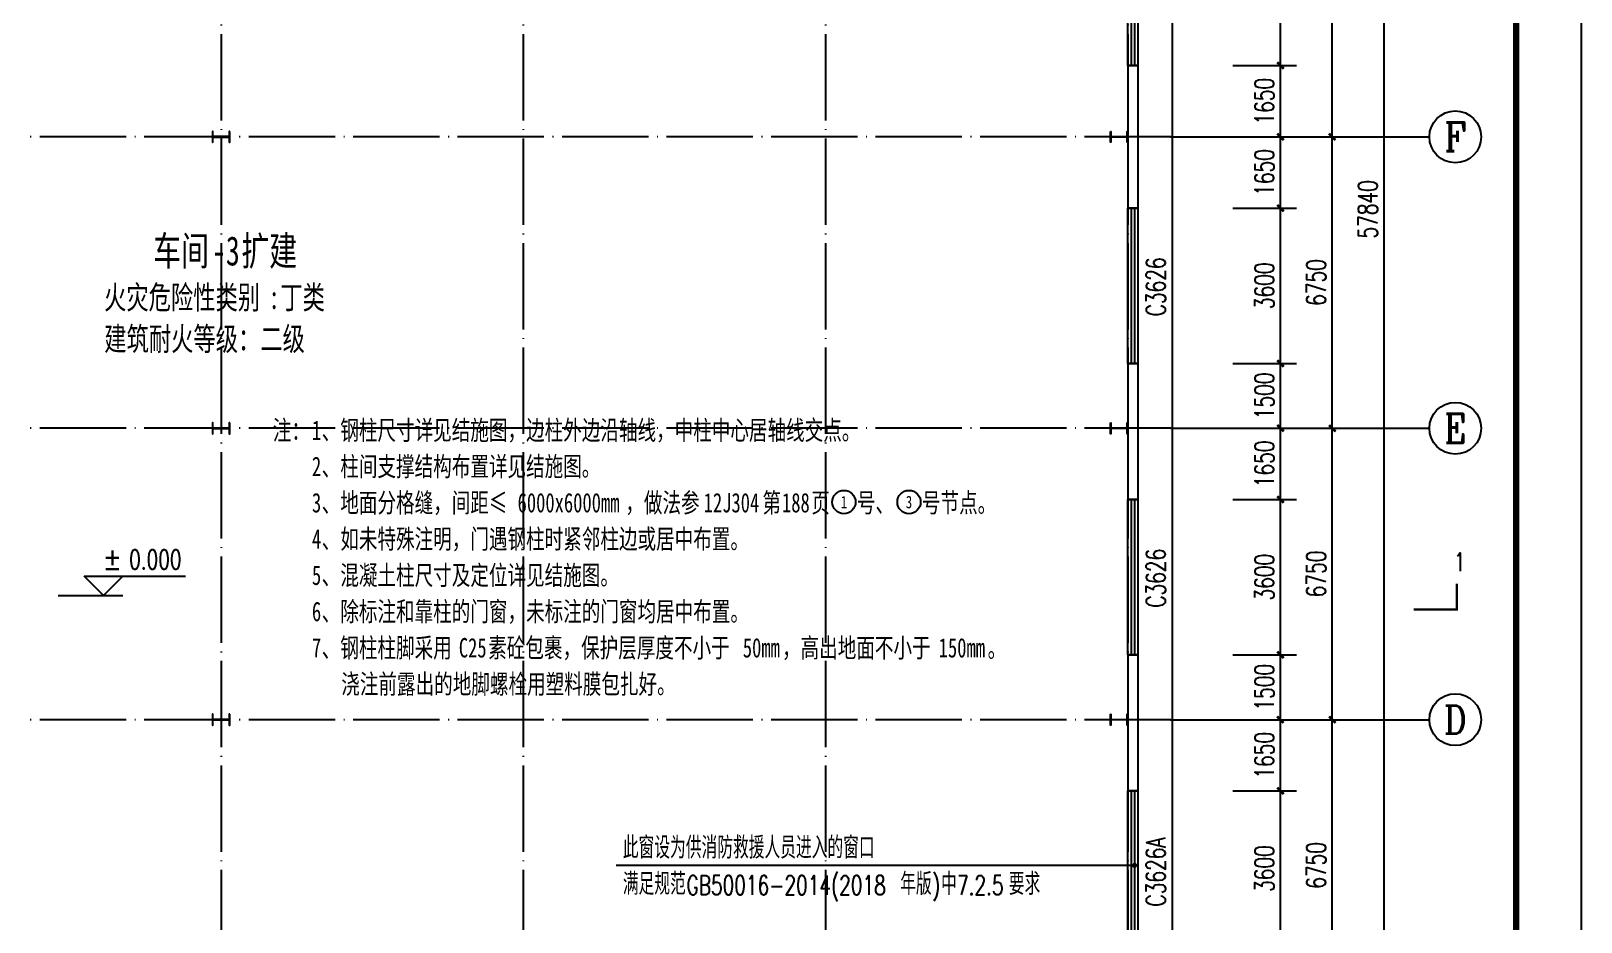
# Model space of a CAD drawing. Extents: x 1840316 to 2045362, y 17308253 to 17931430.
# Drawn here: x 2009459 to 2045362, y 17770513 to 17791151 of the extents above; entities that cross this region are included whole.
import ezdxf
from ezdxf.enums import TextEntityAlignment as Align

# ---------------------------------------------------------------- set-up
doc = ezdxf.new("R2010")
doc.units = 0
doc.header["$LTSCALE"] = 1000
doc.header["$MEASUREMENT"] = 0
doc.linetypes.add('DOTE', pattern=[2.42, 2, -0.2, 0.02, -0.2])
doc.layers.get('Defpoints').update_dxf_attribs({"color": 250})
for name, color, linetype in [('AXIS_TEXT', 7, 'Continuous'), ('AXIS_内部', 151, 'Continuous'), ('AXIS_外部', 171, 'Continuous'), ('COLUMN', 2, 'Continuous'), ('DIM_LEAD', 145, 'Continuous'), ('DOTE', 1, 'DOTE'), ('GROUND', 150, 'Continuous'), ('PUB_TEXT', 7, 'Continuous'), ('TK', 4, 'Continuous'), ('WALL-PARAPET', 6, 'Continuous'), ('WINDOW', 140, 'Continuous'), ('WINDOW_TEXT', 7, 'Continuous'), ('标高', 83, 'Continuous'), ('节点', 40, 'Continuous')]:
    doc.layers.add(name, color=color, linetype=linetype)
doc.styles.add('_TCH_AXIS', font='COMPLEX', dxfattribs={"bigfont": 'GBCBIG'})
doc.styles.add('_TCH_DIM', font='SIMPLEX', dxfattribs={"bigfont": 'GBCBIG'})
doc.styles.add('_TCH_DIM_T3', font='SIMPLEX', dxfattribs={"width": 0.705882, "bigfont": 'GBCBIG'})
doc.styles.add('_TCH_LABEL', font='COMPLEX', dxfattribs={"bigfont": 'GBCBIG'})
doc.styles.add('_TCH_WINDOW', font='SIMPLEX', dxfattribs={"height": 3.5, "bigfont": 'GBCBIG'})
doc.styles.add('COMPLEX', font='COMPLEX')
doc.styles.add('HT', font='simhei.ttf', dxfattribs={"width": 0.7})
doc.dimstyles.new('_TCH_ARCH&&150', dxfattribs={"dimtxt": 446.25, "dimasz": 150, "dimexe": 375, "dimexo": 450, "dimgap": 150, "dimtad": 1, "dimdec": 0, "dimzin": 0, "dimdsep": 46, "dimtxsty": '_TCH_DIM_T3', "dimblk": 'ARCHTICK', "dimcen": 0.09, "dimclrt": 7, "dimazin": 2, "dimtfac": 1, "dimtdec": 0, "dimtix": 1, "dimtmove": 2, "dimatfit": 3, "dimfxl": 0, "dimtolj": 1, "dimtzin": 0, "dimarcsym": 0})

# ---------------------------------------------------------------- blocks, each defined once
blk = doc.blocks.new('A$C3ACC4A1C')
at = {"layer": 'COLUMN'}
h = blk.add_hatch(color=256, dxfattribs=at)
h.paths.add_polyline_path([(125, 400), (0, 400), (0, 388), (120, 388), (120, 200), (125, 200)])
h.paths.add_polyline_path([(250, 400), (125, 400), (125, 200), (130, 200), (130, 388), (250, 388)])
h.paths.add_polyline_path([(250, 12), (130, 12), (130, 200), (125, 200), (125, 0), (250, 0)])
h.paths.add_polyline_path([(125, 200), (120, 200), (120, 12), (0, 12), (0, 0), (125, 0)])
blk.add_lwpolyline([(0, 0), (0, 12), (120, 12), (120, 388), (0, 388), (0, 400), (250, 400), (250, 388), (130, 388), (130, 12), (250, 12), (250, 0)], close=True, dxfattribs=at)
blk = doc.blocks.new('GeYuanFrame_67757216', base_point=(18.76, 4.34))
at = {"layer": 'TK'}
blk.add_line((43.76, 414.34), (676.76, 414.34), dxfattribs=at)
blk.add_lwpolyline([(18.76, 424.34), (686.76, 424.34), (686.76, 4.34), (18.76, 4.34), (18.76, 424.34)], dxfattribs=at)
at = {"layer": 'TK', "const_width": 1}
blk.add_lwpolyline([(676.76, 414.34), (43.76, 414.34), (43.76, 14.34), (676.76, 14.34)], close=True, dxfattribs=at)
blk = doc.blocks.new('_ArchTick')
at = {"color": 0, "linetype": 'ByBlock', "const_width": 0.4}
blk.add_lwpolyline([(-0.5, -0.5), (0.5, 0.5)], dxfattribs=at)
blk = doc.blocks.new('*D144')
at = {"layer": 'AXIS_内部', "color": 0, "lineweight": -2}
for p, q in [((2037300, 17773549), (2038775, 17773549)), ((2038400, 17769949), (2038400, 17773549)), ((2037300, 17769949), (2038775, 17769949))]:
    blk.add_line(p, q, dxfattribs=at)
at = {"layer": 'Defpoints', "color": 0}
for p in [(2036850, 17773549), (2038400, 17773549), (2036850, 17769949)]:
    blk.add_point(p, dxfattribs=at)
at = {"layer": 'AXIS_内部', "color": 0, "lineweight": -2, "xscale": 150, "yscale": 150, "zscale": 150}
for p, rotation in [((2038400, 17773549), 90), ((2038400, 17769949), 270)]:
    blk.add_blockref('_ArchTick', p, dxfattribs=dict(at, rotation=rotation))
at = {"layer": 'AXIS_内部', "color": 7, "insert": (2038026, 17771749), "char_height": 446.2, "attachment_point": 5, "rotation": 90, "style": '_TCH_DIM_T3'}
blk.add_mtext('\\A1;3600', dxfattribs=at)
blk = doc.blocks.new('*D145')
at = {"layer": 'AXIS_内部', "color": 0, "lineweight": -2}
for p, q in [((2037300, 17775199), (2038775, 17775199)), ((2038400, 17773549), (2038400, 17775199)), ((2037300, 17773549), (2038775, 17773549))]:
    blk.add_line(p, q, dxfattribs=at)
at = {"layer": 'Defpoints', "color": 0}
for p in [(2036850, 17775199), (2038400, 17775199), (2036850, 17773549)]:
    blk.add_point(p, dxfattribs=at)
at = {"layer": 'AXIS_内部', "color": 0, "lineweight": -2, "xscale": 150, "yscale": 150, "zscale": 150}
for p, rotation in [((2038400, 17775199), 90), ((2038400, 17773549), 270)]:
    blk.add_blockref('_ArchTick', p, dxfattribs=dict(at, rotation=rotation))
at = {"layer": 'AXIS_内部', "color": 7, "insert": (2038026, 17774374), "char_height": 446.2, "attachment_point": 5, "rotation": 90, "style": '_TCH_DIM_T3'}
blk.add_mtext('\\A1;1650', dxfattribs=at)
blk = doc.blocks.new('*D146')
at = {"layer": 'AXIS_内部', "color": 0, "lineweight": -2}
for p, q in [((2037300, 17776699), (2038775, 17776699)), ((2038400, 17775199), (2038400, 17776699)), ((2037300, 17775199), (2038775, 17775199))]:
    blk.add_line(p, q, dxfattribs=at)
at = {"layer": 'Defpoints', "color": 0}
for p in [(2036850, 17776699), (2038400, 17776699), (2036850, 17775199)]:
    blk.add_point(p, dxfattribs=at)
at = {"layer": 'AXIS_内部', "color": 0, "lineweight": -2, "xscale": 150, "yscale": 150, "zscale": 150}
for p, rotation in [((2038400, 17776699), 90), ((2038400, 17775199), 270)]:
    blk.add_blockref('_ArchTick', p, dxfattribs=dict(at, rotation=rotation))
at = {"layer": 'AXIS_内部', "color": 7, "insert": (2038026, 17775949), "char_height": 446.2, "attachment_point": 5, "rotation": 90, "style": '_TCH_DIM_T3'}
blk.add_mtext('\\A1;1500', dxfattribs=at)
blk = doc.blocks.new('*D147')
at = {"layer": 'AXIS_内部', "color": 0, "lineweight": -2}
for p, q in [((2037300, 17780299), (2038775, 17780299)), ((2038400, 17776699), (2038400, 17780299)), ((2037300, 17776699), (2038775, 17776699))]:
    blk.add_line(p, q, dxfattribs=at)
at = {"layer": 'Defpoints', "color": 0}
for p in [(2036850, 17780299), (2038400, 17780299), (2036850, 17776699)]:
    blk.add_point(p, dxfattribs=at)
at = {"layer": 'AXIS_内部', "color": 0, "lineweight": -2, "xscale": 150, "yscale": 150, "zscale": 150}
for p, rotation in [((2038400, 17780299), 90), ((2038400, 17776699), 270)]:
    blk.add_blockref('_ArchTick', p, dxfattribs=dict(at, rotation=rotation))
at = {"layer": 'AXIS_内部', "color": 7, "insert": (2038026, 17778499), "char_height": 446.2, "attachment_point": 5, "rotation": 90, "style": '_TCH_DIM_T3'}
blk.add_mtext('\\A1;3600', dxfattribs=at)
blk = doc.blocks.new('*D148')
at = {"layer": 'AXIS_内部', "color": 0, "lineweight": -2}
for p, q in [((2037300, 17781949), (2038775, 17781949)), ((2038400, 17780299), (2038400, 17781949)), ((2037300, 17780299), (2038775, 17780299))]:
    blk.add_line(p, q, dxfattribs=at)
at = {"layer": 'Defpoints', "color": 0}
for p in [(2036850, 17781949), (2038400, 17781949), (2036850, 17780299)]:
    blk.add_point(p, dxfattribs=at)
at = {"layer": 'AXIS_内部', "color": 0, "lineweight": -2, "xscale": 150, "yscale": 150, "zscale": 150}
for p, rotation in [((2038400, 17781949), 90), ((2038400, 17780299), 270)]:
    blk.add_blockref('_ArchTick', p, dxfattribs=dict(at, rotation=rotation))
at = {"layer": 'AXIS_内部', "color": 7, "insert": (2038026, 17781124), "char_height": 446.2, "attachment_point": 5, "rotation": 90, "style": '_TCH_DIM_T3'}
blk.add_mtext('\\A1;1650', dxfattribs=at)
blk = doc.blocks.new('*D149')
at = {"layer": 'AXIS_内部', "color": 0, "lineweight": -2}
for p, q in [((2037300, 17783449), (2038775, 17783449)), ((2038400, 17781949), (2038400, 17783449)), ((2037300, 17781949), (2038775, 17781949))]:
    blk.add_line(p, q, dxfattribs=at)
at = {"layer": 'Defpoints', "color": 0}
for p in [(2036850, 17783449), (2038400, 17783449), (2036850, 17781949)]:
    blk.add_point(p, dxfattribs=at)
at = {"layer": 'AXIS_内部', "color": 0, "lineweight": -2, "xscale": 150, "yscale": 150, "zscale": 150}
for p, rotation in [((2038400, 17783449), 90), ((2038400, 17781949), 270)]:
    blk.add_blockref('_ArchTick', p, dxfattribs=dict(at, rotation=rotation))
at = {"layer": 'AXIS_内部', "color": 7, "insert": (2038026, 17782699), "char_height": 446.2, "attachment_point": 5, "rotation": 90, "style": '_TCH_DIM_T3'}
blk.add_mtext('\\A1;1500', dxfattribs=at)
blk = doc.blocks.new('*D150')
at = {"layer": 'AXIS_内部', "color": 0, "lineweight": -2}
for p, q in [((2037300, 17787049), (2038775, 17787049)), ((2038400, 17783449), (2038400, 17787049)), ((2037300, 17783449), (2038775, 17783449))]:
    blk.add_line(p, q, dxfattribs=at)
at = {"layer": 'Defpoints', "color": 0}
for p in [(2036850, 17787049), (2038400, 17787049), (2036850, 17783449)]:
    blk.add_point(p, dxfattribs=at)
at = {"layer": 'AXIS_内部', "color": 0, "lineweight": -2, "xscale": 150, "yscale": 150, "zscale": 150}
for p, rotation in [((2038400, 17787049), 90), ((2038400, 17783449), 270)]:
    blk.add_blockref('_ArchTick', p, dxfattribs=dict(at, rotation=rotation))
at = {"layer": 'AXIS_内部', "color": 7, "insert": (2038026, 17785249), "char_height": 446.2, "attachment_point": 5, "rotation": 90, "style": '_TCH_DIM_T3'}
blk.add_mtext('\\A1;3600', dxfattribs=at)
blk = doc.blocks.new('*D151')
at = {"layer": 'AXIS_内部', "color": 0, "lineweight": -2}
for p, q in [((2037300, 17788699), (2038775, 17788699)), ((2038400, 17787049), (2038400, 17788699)), ((2037300, 17787049), (2038775, 17787049))]:
    blk.add_line(p, q, dxfattribs=at)
at = {"layer": 'Defpoints', "color": 0}
for p in [(2036850, 17788699), (2038400, 17788699), (2036850, 17787049)]:
    blk.add_point(p, dxfattribs=at)
at = {"layer": 'AXIS_内部', "color": 0, "lineweight": -2, "xscale": 150, "yscale": 150, "zscale": 150}
for p, rotation in [((2038400, 17788699), 90), ((2038400, 17787049), 270)]:
    blk.add_blockref('_ArchTick', p, dxfattribs=dict(at, rotation=rotation))
at = {"layer": 'AXIS_内部', "color": 7, "insert": (2038026, 17787874), "char_height": 446.2, "attachment_point": 5, "rotation": 90, "style": '_TCH_DIM_T3'}
blk.add_mtext('\\A1;1650', dxfattribs=at)
blk = doc.blocks.new('*D152')
at = {"layer": 'AXIS_内部', "color": 0, "lineweight": -2}
for p, q in [((2037300, 17790349), (2038775, 17790349)), ((2038400, 17788699), (2038400, 17790349)), ((2037300, 17788699), (2038775, 17788699))]:
    blk.add_line(p, q, dxfattribs=at)
at = {"layer": 'Defpoints', "color": 0}
for p in [(2036850, 17790349), (2038400, 17790349), (2036850, 17788699)]:
    blk.add_point(p, dxfattribs=at)
at = {"layer": 'AXIS_内部', "color": 0, "lineweight": -2, "xscale": 150, "yscale": 150, "zscale": 150}
for p, rotation in [((2038400, 17790349), 90), ((2038400, 17788699), 270)]:
    blk.add_blockref('_ArchTick', p, dxfattribs=dict(at, rotation=rotation))
at = {"layer": 'AXIS_内部', "color": 7, "insert": (2038026, 17789524), "char_height": 446.2, "attachment_point": 5, "rotation": 90, "style": '_TCH_DIM_T3'}
blk.add_mtext('\\A1;1650', dxfattribs=at)
blk = doc.blocks.new('*D153')
at = {"layer": 'AXIS_内部', "color": 0, "lineweight": -2}
for p, q in [((2037300, 17793949), (2038775, 17793949)), ((2038400, 17790349), (2038400, 17793949)), ((2037300, 17790349), (2038775, 17790349))]:
    blk.add_line(p, q, dxfattribs=at)
at = {"layer": 'Defpoints', "color": 0}
for p in [(2036850, 17793949), (2038400, 17793949), (2036850, 17790349)]:
    blk.add_point(p, dxfattribs=at)
at = {"layer": 'AXIS_内部', "color": 0, "lineweight": -2, "xscale": 150, "yscale": 150, "zscale": 150}
for p, rotation in [((2038400, 17793949), 90), ((2038400, 17790349), 270)]:
    blk.add_blockref('_ArchTick', p, dxfattribs=dict(at, rotation=rotation))
at = {"layer": 'AXIS_内部', "color": 7, "insert": (2038026, 17792149), "char_height": 446.2, "attachment_point": 5, "rotation": 90, "style": '_TCH_DIM_T3'}
blk.add_mtext('\\A1;3600', dxfattribs=at)
blk = doc.blocks.new('*D340')
at = {"layer": 'AXIS_外部', "color": 0, "lineweight": -2}
for p, q in [((2036300, 17775199), (2039975, 17775199)), ((2039600, 17768449), (2039600, 17775199)), ((2036300, 17768449), (2039975, 17768449))]:
    blk.add_line(p, q, dxfattribs=at)
at = {"layer": 'Defpoints', "color": 0}
for p in [(2035850, 17775199), (2039600, 17775199), (2035850, 17768449)]:
    blk.add_point(p, dxfattribs=at)
at = {"layer": 'AXIS_外部', "color": 0, "lineweight": -2, "xscale": 150, "yscale": 150, "zscale": 150}
for p, rotation in [((2039600, 17775199), 90), ((2039600, 17768449), 270)]:
    blk.add_blockref('_ArchTick', p, dxfattribs=dict(at, rotation=rotation))
at = {"layer": 'AXIS_外部', "color": 7, "insert": (2039226, 17771824), "char_height": 446.2, "attachment_point": 5, "rotation": 90, "style": '_TCH_DIM_T3'}
blk.add_mtext('\\A1;6750', dxfattribs=at)
blk = doc.blocks.new('*D341')
at = {"layer": 'AXIS_外部', "color": 0, "lineweight": -2}
for p, q in [((2036300, 17781949), (2039975, 17781949)), ((2039600, 17775199), (2039600, 17781949)), ((2036300, 17775199), (2039975, 17775199))]:
    blk.add_line(p, q, dxfattribs=at)
at = {"layer": 'Defpoints', "color": 0}
for p in [(2035850, 17781949), (2039600, 17781949), (2035850, 17775199)]:
    blk.add_point(p, dxfattribs=at)
at = {"layer": 'AXIS_外部', "color": 0, "lineweight": -2, "xscale": 150, "yscale": 150, "zscale": 150}
for p, rotation in [((2039600, 17781949), 90), ((2039600, 17775199), 270)]:
    blk.add_blockref('_ArchTick', p, dxfattribs=dict(at, rotation=rotation))
at = {"layer": 'AXIS_外部', "color": 7, "insert": (2039226, 17778574), "char_height": 446.2, "attachment_point": 5, "rotation": 90, "style": '_TCH_DIM_T3'}
blk.add_mtext('\\A1;6750', dxfattribs=at)
blk = doc.blocks.new('*D342')
at = {"layer": 'AXIS_外部', "color": 0, "lineweight": -2}
for p, q in [((2036300, 17788699), (2039975, 17788699)), ((2039600, 17781949), (2039600, 17788699)), ((2036300, 17781949), (2039975, 17781949))]:
    blk.add_line(p, q, dxfattribs=at)
at = {"layer": 'Defpoints', "color": 0}
for p in [(2035850, 17788699), (2039600, 17788699), (2035850, 17781949)]:
    blk.add_point(p, dxfattribs=at)
at = {"layer": 'AXIS_外部', "color": 0, "lineweight": -2, "xscale": 150, "yscale": 150, "zscale": 150}
for p, rotation in [((2039600, 17788699), 90), ((2039600, 17781949), 270)]:
    blk.add_blockref('_ArchTick', p, dxfattribs=dict(at, rotation=rotation))
at = {"layer": 'AXIS_外部', "color": 7, "insert": (2039226, 17785324), "char_height": 446.2, "attachment_point": 5, "rotation": 90, "style": '_TCH_DIM_T3'}
blk.add_mtext('\\A1;6750', dxfattribs=at)
blk = doc.blocks.new('*D343')
at = {"layer": 'AXIS_外部', "color": 0, "lineweight": -2}
for p, q in [((2036300, 17795449), (2039975, 17795449)), ((2039600, 17788699), (2039600, 17795449)), ((2036300, 17788699), (2039975, 17788699))]:
    blk.add_line(p, q, dxfattribs=at)
at = {"layer": 'Defpoints', "color": 0}
for p in [(2035850, 17795449), (2039600, 17795449), (2035850, 17788699)]:
    blk.add_point(p, dxfattribs=at)
at = {"layer": 'AXIS_外部', "color": 0, "lineweight": -2, "xscale": 150, "yscale": 150, "zscale": 150}
for p, rotation in [((2039600, 17795449), 90), ((2039600, 17788699), 270)]:
    blk.add_blockref('_ArchTick', p, dxfattribs=dict(at, rotation=rotation))
at = {"layer": 'AXIS_外部', "color": 7, "insert": (2039226, 17792074), "char_height": 446.2, "attachment_point": 5, "rotation": 90, "style": '_TCH_DIM_T3'}
blk.add_mtext('\\A1;6750', dxfattribs=at)
blk = doc.blocks.new('*D348')
at = {"layer": 'AXIS_外部', "color": 0, "lineweight": -2}
for p, q in [((2036300, 17815939), (2041175, 17815939)), ((2040800, 17758099), (2040800, 17815939)), ((2036300, 17758099), (2041175, 17758099))]:
    blk.add_line(p, q, dxfattribs=at)
at = {"layer": 'Defpoints', "color": 0}
for p in [(2035850, 17815939), (2040800, 17815939), (2035850, 17758099)]:
    blk.add_point(p, dxfattribs=at)
at = {"layer": 'AXIS_外部', "color": 0, "lineweight": -2, "xscale": 150, "yscale": 150, "zscale": 150}
for p, rotation in [((2040800, 17815939), 90), ((2040800, 17758099), 270)]:
    blk.add_blockref('_ArchTick', p, dxfattribs=dict(at, rotation=rotation))
at = {"layer": 'AXIS_外部', "color": 7, "insert": (2040426, 17787019), "char_height": 446.2, "attachment_point": 5, "rotation": 90, "style": '_TCH_DIM_T3'}
blk.add_mtext('\\A1;57840', dxfattribs=at)
blk = doc.blocks.new('$WINLIB2D$00000001')
for p, q in [((-0.5, 0.5), (0.5, 0.5)), ((-0.5, 0.5), (-0.5, -0.5)), ((0.5, -0.5), (0.5, 0.5)), ((0.5, 0.1667), (-0.5, 0.1667)), ((0.5, -0.1667), (-0.5, -0.1667)), ((-0.5, -0.5), (0.5, -0.5))]:
    blk.add_line(p, q)
blk = doc.blocks.new('_AXISO')
blk.add_circle((0, 0), 0.5)
at = {"layer": 'AXIS_TEXT', "style": 'COMPLEX', "width": 1.041667}
blk.add_attdef('A', text='', height=0.56, dxfattribs=at).set_placement((-0.25, -0.28), (0.25, -0.28), align=Align.FIT)

msp = doc.modelspace()

# ---------------------------------------------------------------- linework, layer by layer
at = {"layer": 'AXIS_外部'}
for p, q in [((2035849.6, 17788698.7), (2041849.6, 17788698.7)), ((2035849.6, 17781948.7), (2041849.6, 17781948.7)), ((2035849.6, 17775198.7), (2041849.6, 17775198.7))]:
    msp.add_line(p, q, dxfattribs=at)
at = {"layer": 'DIM_LEAD'}
for p, q in [((2031668.1, 17771823.7), (2023009.7, 17771823.7)), ((2035021.6, 17771823.7), (2031668.1, 17771823.7))]:
    msp.add_line(p, q, dxfattribs=at)
at = {"layer": 'DIM_LEAD', "const_width": 60}
msp.add_lwpolyline([(2035051.6, 17771823.7, 1), (2034991.6, 17771823.7, 1)], format="xyb", close=True, dxfattribs=at)
at = {"layer": 'DOTE'}
for p, q in [((2013861.6, 17817698.7), (2013861.6, 17753299.1)), ((2020861.6, 17817698.7), (2020861.6, 17753265.1)), ((2027861.6, 17817698.7), (2027861.6, 17753265.1)), ((2034861.6, 17817698.7), (2034861.6, 17753265.1)), ((2035861.6, 17788698.7), (1991873.6, 17788698.7)), ((2035861.6, 17781948.7), (1991873.6, 17781948.7)), ((2035861.6, 17775198.7), (1991873.6, 17775198.7))]:
    msp.add_line(p, q, dxfattribs=at)
at = {"layer": 'GROUND'}
for p, q in [((2035901.6, 17767598.7), (2035901.6, 17816738.7)), ((2035101.6, 17767598.7), (2035101.6, 17815938.7))]:
    msp.add_line(p, q, dxfattribs=at)
at = {"layer": 'PUB_TEXT'}
for centre in [(2028288.6, 17780240.1), (2029795.9, 17780240.1)]:
    msp.add_circle(centre, 270, dxfattribs=at)
at = {"layer": 'WALL-PARAPET'}
for p, q in [((2035101.6, 17790348.7), (2034861.6, 17790348.7)), ((2034861.6, 17790348.7), (2034861.6, 17787048.7)), ((2035101.6, 17787048.7), (2035101.6, 17790348.7)), ((2034861.6, 17787048.7), (2035101.6, 17787048.7)), ((2035101.6, 17783448.7), (2034861.6, 17783448.7)), ((2034861.6, 17783448.7), (2034861.6, 17780298.7)), ((2035101.6, 17780298.7), (2035101.6, 17783448.7)), ((2034861.6, 17780298.7), (2035101.6, 17780298.7)), ((2035101.6, 17776698.7), (2034861.6, 17776698.7)), ((2034861.6, 17776698.7), (2034861.6, 17773548.7)), ((2035101.6, 17773548.7), (2035101.6, 17776698.7)), ((2034861.6, 17773548.7), (2035101.6, 17773548.7))]:
    msp.add_line(p, q, dxfattribs=at)
at = {"layer": '标高'}
for p, q in [((2011139.1, 17778076.5), (2010689.1, 17778526.5)), ((2010689.1, 17778526.5), (2013036.6, 17778526.5)), ((2011139.1, 17778076.5), (2011589.1, 17778526.5)), ((2010089.1, 17778076.5), (2011589.1, 17778076.5))]:
    msp.add_line(p, q, dxfattribs=at)
at = {"layer": '节点', "const_width": 50}
msp.add_lwpolyline([(2042484.7, 17778352.9), (2042484.7, 17777752.9), (2041484.7, 17777752.9)], dxfattribs=at)

# ---------------------------------------------------------------- block references
at = {"xscale": 150, "yscale": 150, "zscale": 150, "rotation": 270}
msp.add_blockref('GeYuanFrame_67757216', (1982361.6, 17831486), dxfattribs=at)
at = {"layer": 'AXIS_外部'}
ref = msp.add_blockref('_AXISO', (2042449.6, 17788698.7), dxfattribs=dict(at, xscale=1200, yscale=1200, zscale=1200))
ref.add_attrib('A', 'F', dxfattribs={"layer": 'AXIS_TEXT', "height": 668.2, "style": '_TCH_AXIS'}).set_placement((2042195.1, 17788364.6), (2042704.1, 17788364.6), align=Align.FIT)
ref = msp.add_blockref('_AXISO', (2042449.6, 17781948.7), dxfattribs=dict(at, xscale=1200, yscale=1200, zscale=1200))
ref.add_attrib('A', 'E', dxfattribs={"layer": 'AXIS_TEXT', "height": 668.2, "style": '_TCH_AXIS'}).set_placement((2042195.1, 17781614.6), (2042704.1, 17781614.6), align=Align.FIT)
ref = msp.add_blockref('_AXISO', (2042449.6, 17775198.7), dxfattribs=dict(at, xscale=1200, yscale=1200, zscale=1200))
ref.add_attrib('A', 'D', dxfattribs={"layer": 'AXIS_TEXT', "height": 652.9, "style": '_TCH_AXIS'}).set_placement((2042185.3, 17774872.2), (2042713.9, 17774872.2), align=Align.FIT)
at = {"layer": 'COLUMN', "xscale": -1, "rotation": 90}
for p in [(2014061.6, 17788823.7), (2014061.6, 17782073.7), (2014061.6, 17775323.7)]:
    msp.add_blockref('A$C3ACC4A1C', p, dxfattribs=at)
at = {"layer": 'COLUMN', "rotation": 270}
for p in [(2034461.6, 17788823.7), (2034461.6, 17782073.7), (2034461.6, 17775323.7)]:
    msp.add_blockref('A$C3ACC4A1C', p, dxfattribs=at)
at = {"layer": 'WINDOW'}
ref = msp.add_blockref('$WINLIB2D$00000001', (2034981.6, 17792148.7), dxfattribs=dict(at, xscale=3600.000000003725, yscale=240, zscale=3600.000000003725, rotation=90.00000000000632))
ref.add_attrib('A', 'C3626', (2035737.2, 17791443.7), dxfattribs={"layer": 'WINDOW_TEXT', "height": 446.25, "rotation": 90, "style": '_TCH_WINDOW', "width": 0.705882})
ref = msp.add_blockref('$WINLIB2D$00000001', (2034981.6, 17785248.7), dxfattribs=dict(at, xscale=3600.000000003725, yscale=240, zscale=3600.000000003725, rotation=90.00000000000632))
ref.add_attrib('A', 'C3626', (2035737.2, 17784543.7), dxfattribs={"layer": 'WINDOW_TEXT', "height": 446.25, "rotation": 90, "style": '_TCH_WINDOW', "width": 0.705882})
ref = msp.add_blockref('$WINLIB2D$00000001', (2034981.6, 17778498.7), dxfattribs=dict(at, xscale=3600.000000003725, yscale=240, zscale=3600.000000003725, rotation=90.00000000000632))
ref.add_attrib('A', 'C3626', (2035737.2, 17777793.7), dxfattribs={"layer": 'WINDOW_TEXT', "height": 446.25, "rotation": 90, "style": '_TCH_WINDOW', "width": 0.705882})
ref = msp.add_blockref('$WINLIB2D$00000001', (2034981.6, 17771748.7), dxfattribs=dict(at, xscale=3600.000000003725, yscale=240, zscale=3600.000000003725, rotation=90.00000000000632))
ref.add_attrib('A', 'C3626A', (2035737.2, 17770871.2), dxfattribs={"layer": 'WINDOW_TEXT', "height": 446.25, "rotation": 90, "style": '_TCH_WINDOW', "width": 0.705882})

# ---------------------------------------------------------------- texts
at = {"layer": 'PUB_TEXT'}
for s, height, style, width, p in [('车间', 675.95, 'HT', 0.7, (2012290.6, 17785720.2)), ('扩建', 675.95, 'HT', 0.7, (2014332.1, 17785720.2)), ('-3', 675.95, 'HT', 0.7, (2013651.6, 17785720.2)), ('注：', 450.63, 'HT', 0.7, (2015059, 17781680.1)), ('、钢柱尺寸详见结施图，边柱外边沿轴线，中柱中心居轴线交点。', 450.633, 'HT', 0.7, (2016193.1, 17781680.1)), ('1', 450.6, 'HT', 0.7, (2015966.3, 17781680.1)), ('2', 450.6, 'HT', 0.7, (2015966.3, 17780840.1)), ('、柱间支撑结构布置详见结施图。', 450.633, 'HT', 0.7, (2016193.1, 17780840.1)), ('3', 450.6, 'HT', 0.7, (2015966.3, 17780000.1)), ('、地面分格缝，间距≤', 450.63, 'HT', 0.7, (2016193.1, 17780000.1)), ('6000x6000mm', 450.633, 'HT', 0.7, (2020729.9, 17780000.1)), ('，做法参', 450.63, 'HT', 0.7, (2023225, 17780000.1)), ('12J304', 450.63, 'HT', 0.7, (2025039.7, 17780000.1)), ('第', 450.6, 'HT', 0.7, (2026400.7, 17780000.1)), ('188', 450.63, 'HT', 0.7, (2026854.4, 17780000.1)), ('页', 450.6, 'HT', 0.7, (2027534.9, 17780000.1)), ('号、', 450.63, 'HT', 0.7, (2028588.6, 17780000.1)), ('号节点。', 450.63, 'HT', 0.7, (2030095.9, 17780000.1)), ('、如未特殊注明，门遇钢柱时紧邻柱边或居中布置。', 450.633, 'HT', 0.7, (2016193.1, 17779160.1)), ('4', 450.6, 'HT', 0.7, (2015966.3, 17779160.1)), ('0.000', 446.25, '_TCH_DIM', 0.705882, (2011731.6, 17778684)), ('1', 425, '_TCH_LABEL', 0.705882, (2042420.4, 17778640.4)), ('5', 450.6, 'HT', 0.7, (2015966.3, 17778320.1)), ('、混凝土柱尺寸及定位详见结施图。', 450.633, 'HT', 0.7, (2016193.1, 17778320.1)), ('6', 450.6, 'HT', 0.7, (2015966.3, 17777480.1)), ('、除标注和靠柱的门窗，未标注的门窗均居中布置。', 450.633, 'HT', 0.7, (2016193.1, 17777480.1)), ('、钢柱柱脚采用', 450.63, 'HT', 0.7, (2016193.1, 17776640.1)), ('素砼包裹，保护层厚度不小于', 450.633, 'HT', 0.7, (2020049.3, 17776640.1)), ('，高出地面不小于', 450.63, 'HT', 0.7, (2026854.4, 17776640.1)), ('7', 450.6, 'HT', 0.7, (2015966.3, 17776640.1)), ('C25', 450.63, 'HT', 0.7, (2019368.8, 17776640.1)), ('50mm', 450.63, 'HT', 0.7, (2025947.1, 17776640.1)), ('150mm', 450.63, 'HT', 0.7, (2030483.8, 17776640.1)), ('。', 450.6, 'HT', 0.7, (2031618, 17776640.1)), ('浇注前露出的地脚螺栓用塑料膜包扎好。', 450.633, 'HT', 0.7, (2016646.8, 17775800.1)), ('GB50016-2014(2018', 446.25, '_TCH_DIM', 0.705882, (2024641.7, 17771141.2)), (')', 446.2, '_TCH_DIM', 0.705882, (2030328.9, 17771141.2)), ('7.2.5', 446.25, '_TCH_DIM', 0.705882, (2030907.6, 17771141.2))]:
    msp.add_text(s, height=height, dxfattribs=dict(at, style=style, width=width)).set_placement(p)
at = {"layer": 'PUB_TEXT', "color": 6, "style": 'HT', "width": 0.7}
for s, height, p in [('火灾危险性类别', 540.76, (2011151.4, 17784711.8)), (':', 540.8, (2014962.2, 17784711.8)), ('丁类', 540.76, (2015234.4, 17784711.8)), ('建筑耐火等级：二级', 540.76, (2011155.6, 17783750.1))]:
    msp.add_text(s, height=height, dxfattribs=at).set_placement(p)
at = {"layer": 'PUB_TEXT', "style": 'HT'}
for s, height, width, p, p2 in [('1', 287.3, 1.034884, (2028213.7, 17780096.4), (2028363.4, 17780096.4)), ('3', 289.1, 1.00565, (2029722.8, 17780095.5), (2029869.1, 17780095.5))]:
    msp.add_text(s, height=height, dxfattribs=dict(at, width=width)).set_placement(p, p2, align=Align.FIT)
at = {"layer": 'PUB_TEXT', "style": '_TCH_DIM'}
for s, height, p in [('±', 506.4, (2011104.6, 17778684)), ('此窗设为供消防救援人员进入的窗口', 506.383, (2023167.2, 17771981.2)), ('满足规范', 506.38, (2023167.2, 17771141.2)), ('年版', 506.38, (2029591.7, 17771141.2)), ('中', 506.4, (2030538.9, 17771141.2)), ('要求', 506.38, (2032107.6, 17771141.2))]:
    msp.add_text(s, height=height, dxfattribs=at).set_placement(p)

# ---------------------------------------------------------------- dimensions: what is measured, and where the dimension line sits
at = {"layer": 'AXIS_内部'}
for p1, p2, picture, middle in [((2036849.6, 17790348.7), (2036849.6, 17793948.7), '*D153', (2038026.5, 17792148.7)), ((2036849.6, 17788698.7), (2036849.6, 17790348.7), '*D152', (2038026.5, 17789523.7)), ((2036849.6, 17787048.7), (2036849.6, 17788698.7), '*D151', (2038026.5, 17787873.7)), ((2036849.6, 17783448.7), (2036849.6, 17787048.7), '*D150', (2038026.5, 17785248.7)), ((2036849.6, 17781948.7), (2036849.6, 17783448.7), '*D149', (2038026.5, 17782698.7)), ((2036849.6, 17780298.7), (2036849.6, 17781948.7), '*D148', (2038026.5, 17781123.7)), ((2036849.6, 17776698.7), (2036849.6, 17780298.7), '*D147', (2038026.5, 17778498.7)), ((2036849.6, 17775198.7), (2036849.6, 17776698.7), '*D146', (2038026.5, 17775948.7)), ((2036849.6, 17773548.7), (2036849.6, 17775198.7), '*D145', (2038026.5, 17774373.7)), ((2036849.6, 17769948.7), (2036849.6, 17773548.7), '*D144', (2038026.5, 17771748.7))]:
    dim = msp.add_aligned_dim(p1=p1, p2=p2, distance=-1550, dimstyle='_TCH_ARCH&&150', dxfattribs=at)
    dim.commit()
    dim.dimension.update_dxf_attribs({"geometry": picture, "text_midpoint": middle})
at = {"layer": 'AXIS_外部'}
for p1, p2, distance, picture, middle in [((2035849.6, 17758098.7), (2035849.6, 17815938.7), -4950, '*D348', (2040426.5, 17787018.7)), ((2035849.6, 17788698.7), (2035849.6, 17795448.7), -3750, '*D343', (2039226.5, 17792073.7)), ((2035849.6, 17781948.7), (2035849.6, 17788698.7), -3750, '*D342', (2039226.5, 17785323.7)), ((2035849.6, 17775198.7), (2035849.6, 17781948.7), -3750, '*D341', (2039226.5, 17778573.7)), ((2035849.6, 17768448.7), (2035849.6, 17775198.7), -3750, '*D340', (2039226.5, 17771823.7))]:
    dim = msp.add_aligned_dim(p1=p1, p2=p2, distance=distance, dimstyle='_TCH_ARCH&&150', dxfattribs=at)
    dim.commit()
    dim.dimension.update_dxf_attribs({"geometry": picture, "text_midpoint": middle})

doc.saveas('drawing.dxf')
